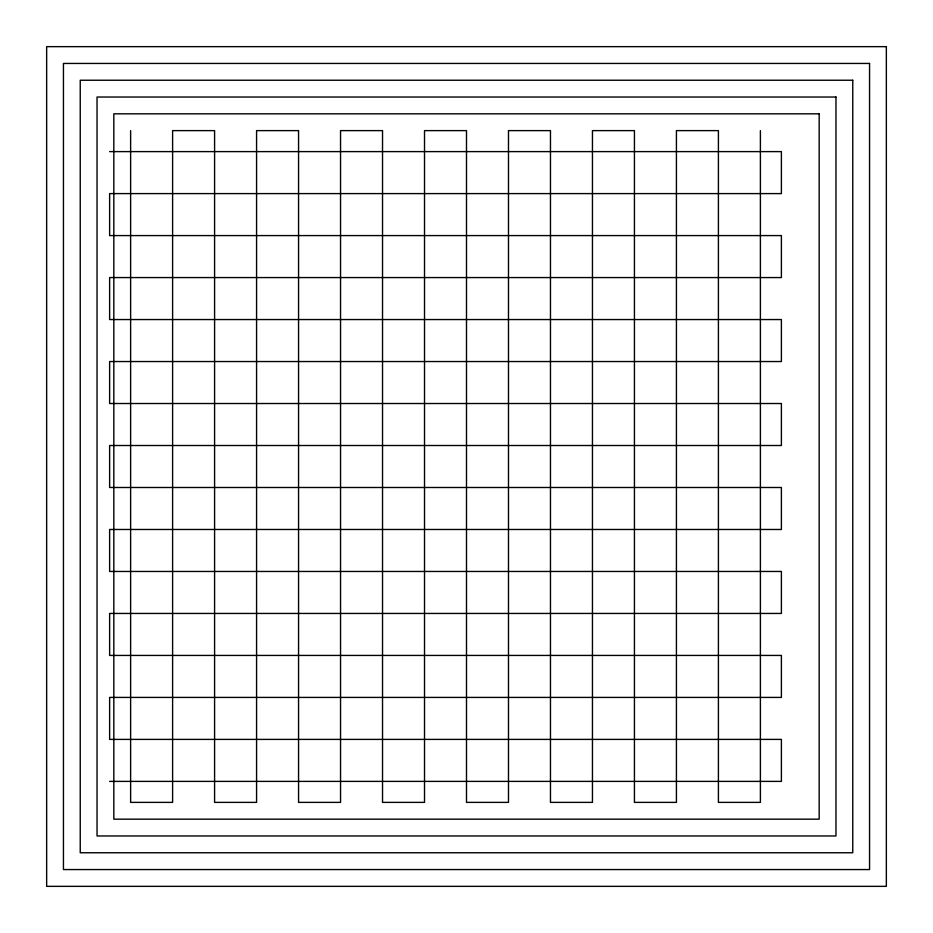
<?xml version="1.0" encoding="UTF-8"?>
<svg xmlns="http://www.w3.org/2000/svg" width="933" height="933" viewBox="0 0 933 933"><rect width="100%" height="100%" fill="white"/><g stroke="black" fill="none" stroke-linecap="round" stroke-linejoin="round"><path stroke-width="1.4" d="M109.627 151.613L781.388 151.613L781.388 193.597L109.627 193.597L109.627 235.583L781.388 235.583L781.388 277.567L109.627 277.567L109.627 319.553L781.388 319.553L781.388 361.538L109.627 361.538L109.627 403.522L781.388 403.522L781.388 445.507L109.627 445.507L109.627 487.493L781.388 487.493L781.388 529.477L109.627 529.477L109.627 571.462L781.388 571.462L781.388 613.447L109.627 613.447L109.627 655.433L781.388 655.433L781.388 697.418L109.627 697.418L109.627 739.403L781.388 739.403L781.388 781.388L109.627 781.388M760.395 130.62L760.395 802.38L718.41 802.38L718.41 130.62L676.425 130.62L676.425 802.38L634.44 802.38L634.44 130.62L592.455 130.62L592.455 802.38L550.47 802.38L550.47 130.62L508.485 130.62L508.485 802.38L466.5 802.38L466.5 130.62L424.515 130.62L424.515 802.38L382.53 802.38L382.53 130.62L340.545 130.62L340.545 802.38L298.56 802.38L298.56 130.62L256.575 130.62L256.575 802.38L214.59 802.38L214.59 130.62L172.605 130.62L172.605 802.38L130.62 802.38L130.62 130.62M886.35 46.65L46.65 46.65L46.65 886.35L886.35 886.35L886.35 46.65M869.556 63.444L63.444 63.444L63.444 869.556L869.556 869.556L869.556 63.444M852.762 80.238L80.238 80.238L80.238 852.762L852.762 852.762L852.762 80.238M835.968 97.032L97.032 97.032L97.032 835.968L835.968 835.968L835.968 97.032M819.174 113.826L113.826 113.826L113.826 819.174L819.174 819.174L819.174 113.826"/></g></svg>
